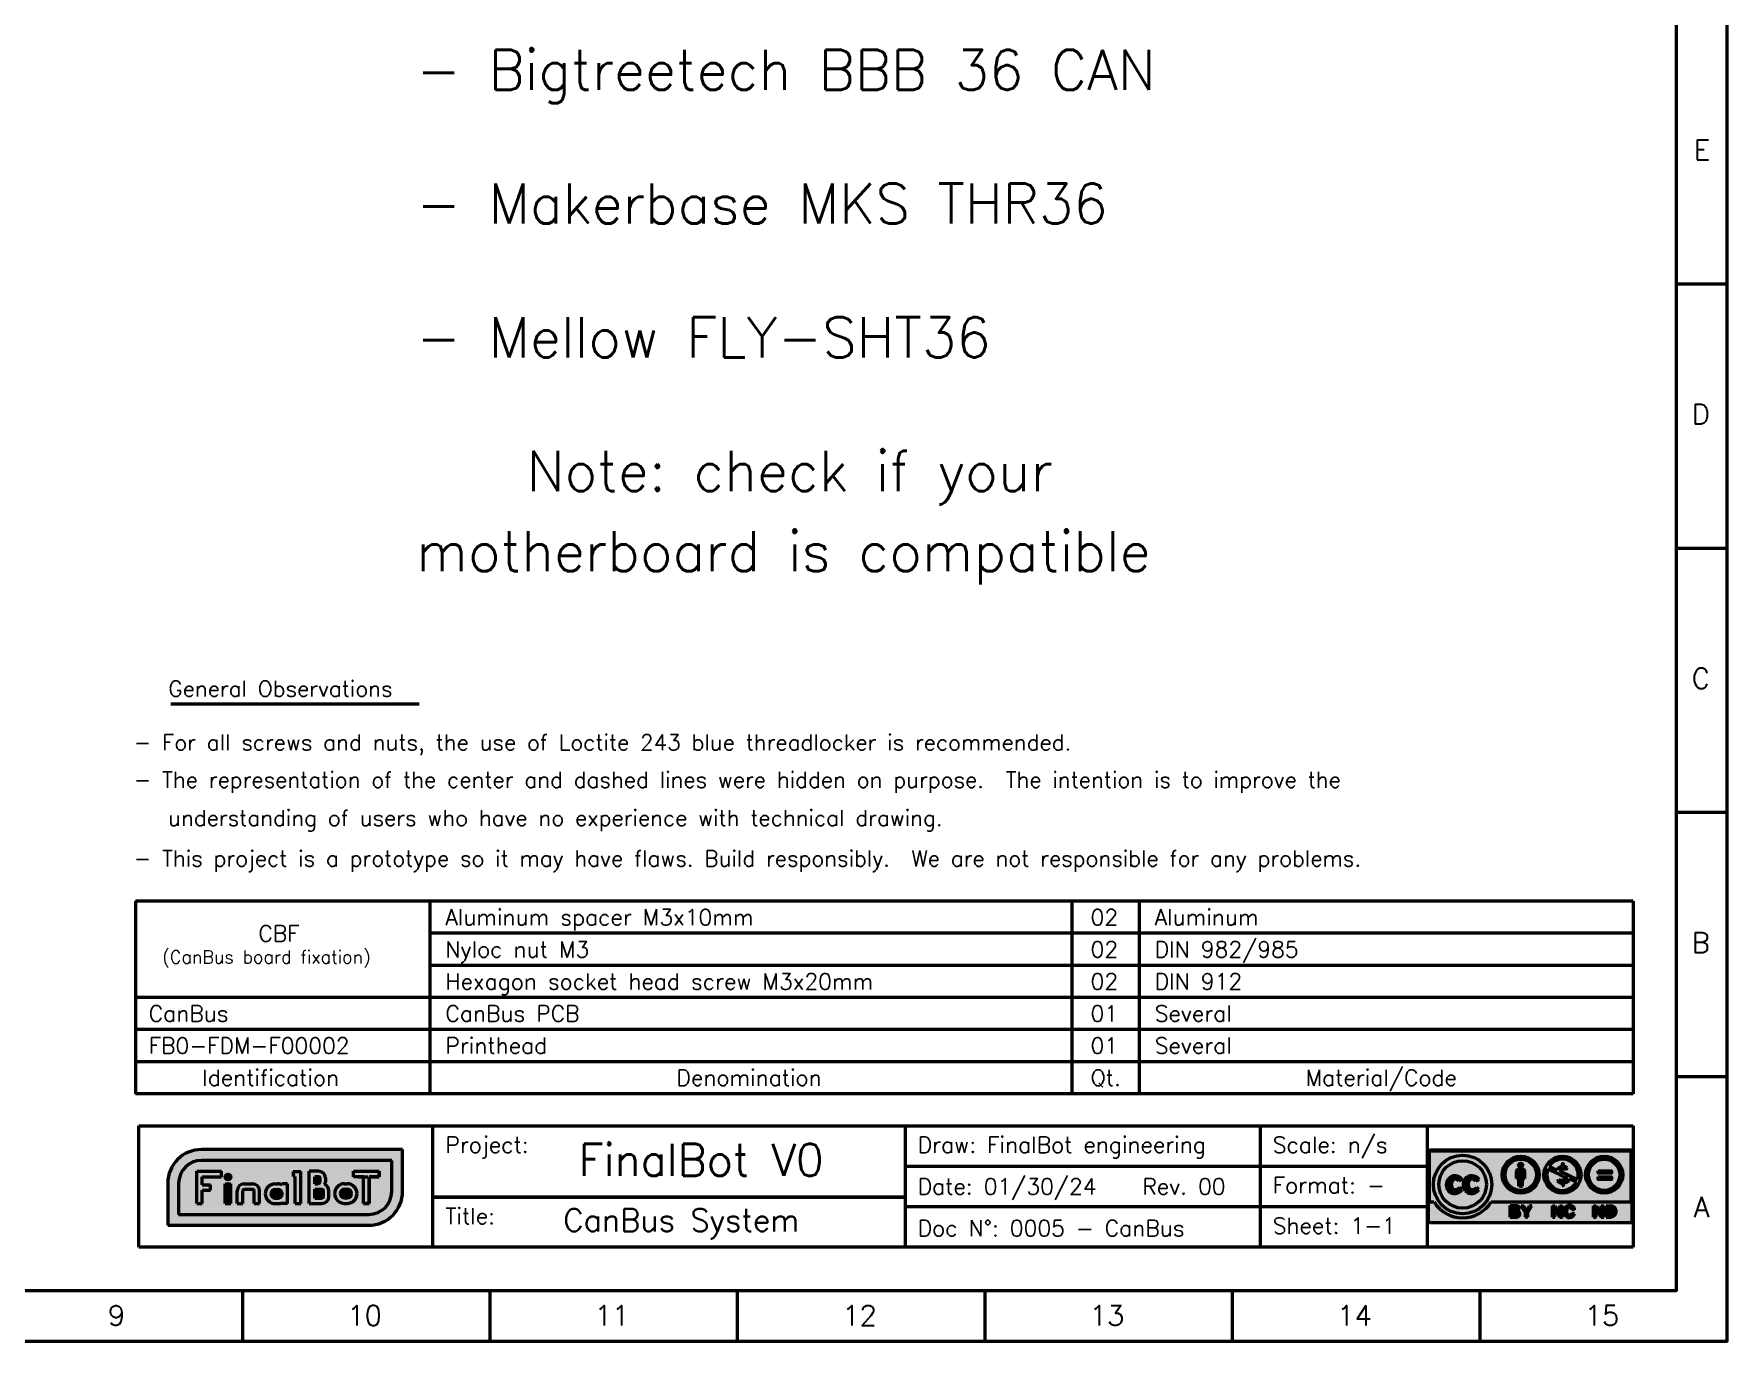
# Model space of a CAD drawing. Extents: x 22021 to 22715, y -7306 to -6812.
# Drawn here: x 22398.1 to 22714.6, y -7306 to -7061.6 of the extents above; entities that cross this region are included whole.
import ezdxf

# ---------------------------------------------------------------- set-up
doc = ezdxf.new("R2010")
doc.units = 0
doc.layers.add('Cotas', color=90, linetype='Continuous')
doc.layers.add('Peças Usinadas', color=120, linetype='Continuous', lineweight=50)
doc.styles.get("Standard").update_dxf_attribs({"font": 'romans.shx'})

# ---------------------------------------------------------------- blocks, each defined once
blk = doc.blocks.new('Logo CC')
at = {"layer": 'Peças Usinadas'}
h = blk.add_hatch(color=252, dxfattribs=at)
h.dxf.hatch_style = 1
h.paths.add_polyline_path([(20.48, 4.9, 0.414214), (20.04, 5.34), (-17.19, 5.34, 0.414214), (-17.63, 4.9), (-17.63, -7.85, 0.414214), (-17.19, -8.29), (20.04, -8.29, 0.414214), (20.48, -7.85), (20.48, 4.9)])
h.paths.add_polyline_path([(-16.56, -4.37), (-17.44, -4.37), (-17.44, 4.9, -0.414214), (-17.19, 5.15), (20.04, 5.15, -0.414214), (20.29, 4.9), (20.29, -4.37), (-5.84, -4.37, -0.563159), (-16.56, -4.37)], flags=16)
h.paths.add_polyline_path([(-16.67, -1.12, -1), (-5.73, -1.12, -1), (-16.67, -1.12)], flags=0)
h.paths.add_polyline_path([(-2.34, -5.06), (-1.12, -5.06, -0.661969), (-0.86, -6.06, -0.788457), (-1.09, -7.22), (-2.34, -7.22), (-2.34, -5.06)], flags=16)
h.paths.add_polyline_path([(-0.23, -5.14), (0.26, -5.14), (0.76, -5.98), (1.27, -5.14), (1.76, -5.14), (1, -6.41), (1, -7.27), (0.76, -7.27), (0.53, -7.27), (0.53, -6.41), (-0.23, -5.14)], flags=16)
h.paths.add_polyline_path([(5.57, -5.1), (6.05, -5.1), (6.97, -6.44), (6.97, -5.1), (7.45, -5.1), (7.45, -7.21), (6.97, -7.21), (6.05, -5.87), (6.05, -7.23), (5.57, -7.23), (5.57, -5.1)], flags=16)
h.paths.add_polyline_path([(7.82, -5.75, -0.213732), (8.48, -5.08, -0.134698), (9.1, -5.09, -0.397759), (9.71, -5.83), (9.24, -5.83, 0.6511), (8.35, -5.62, 0.22418), (8.31, -6.58, 0.699149), (9.24, -6.54), (9.71, -6.54, -0.390337), (8.8, -7.31, -0.329081), (7.83, -6.65, -0.166195), (7.82, -5.75)], flags=16)
h.paths.add_polyline_path([(13.29, -5.1), (13.77, -5.1), (14.7, -6.44), (14.7, -5.1), (15.18, -5.1), (15.18, -7.21), (14.7, -7.21), (13.77, -5.87), (13.77, -7.23), (13.29, -7.23), (13.29, -5.1)], flags=16)
h.paths.add_polyline_path([(15.66, -5.1), (16.59, -5.1, -0.863396), (16.59, -7.21), (15.66, -7.21), (15.66, -5.1)], flags=16)
h.paths.add_polyline_path([(16.02, -5.45), (16.59, -5.45, -0.611418), (16.59, -6.9), (16.02, -6.9), (16.02, -5.45)], flags=0)
h.paths.add_polyline_path([(-1.84, -5.45), (-1.29, -5.45, -0.888745), (-1.29, -5.94), (-1.84, -5.94), (-1.84, -5.45)], flags=0)
h.paths.add_polyline_path([(-1.84, -6.36), (-1.21, -6.36, -0.888745), (-1.21, -6.85), (-1.84, -6.85), (-1.84, -6.36)], flags=0)
h.paths.add_polyline_path([(-6.76, -1.12, -1), (-15.64, -1.12, -1), (-6.76, -1.12)], flags=0)
h.paths.add_polyline_path([(3.13, 0.69, -1), (-3.81, 0.69, -1), (3.13, 0.69)], flags=0)
h.paths.add_polyline_path([(2.59, 0.69, -1), (-3.27, 0.69, -1), (2.59, 0.69)], flags=0)
h.paths.add_polyline_path([(-1.12, 1.44, -0.414214), (-0.92, 1.64), (-0.34, 1.64), (0.23, 1.64, -0.414213), (0.43, 1.44), (0.43, 0), (0, 0), (0, -1.46), (-0.34, -1.46), (-0.69, -1.46), (-0.69, 0), (-1.12, 0), (-1.12, 1.44)], flags=0)
h.paths.add_polyline_path([(10.93, 0.69, -1), (3.99, 0.69, -1), (10.93, 0.69)], flags=0)
h.paths.add_polyline_path([(4.75, 1.8), (6.66, 0.93, 0.109981), (8.05, 0.21, -0.673703), (8.15, -0.15, -0.259108), (6.78, -0.18), (6.51, -0.48, 0.155874), (7.39, -0.85), (7.39, -1.33), (7.63, -1.33), (7.63, -0.85, 0.142846), (8.46, -0.56, 0.147289), (8.76, -0.04), (10.07, -0.64, -0.962523), (4.75, 1.8)], flags=0)
h.paths.add_polyline_path([(7.33, 1.73, -0.154068), (8.15, 1.66), (8.43, 1.96, 0.096441), (7.63, 2.24), (7.63, 2.76), (7.39, 2.76), (7.39, 2.26, 0.305146), (6.45, 1.57), (4.97, 2.24, -0.876811), (10.26, -0.18), (7.26, 1.21, -0.730169), (7.33, 1.73)], flags=0)
h.paths.add_polyline_path([(18.73, 0.69, -1), (11.79, 0.69, -1), (18.73, 0.69)], flags=0)
h.paths.add_polyline_path([(18.19, 0.69, -1), (12.33, 0.69, -1), (18.19, 0.69)], flags=0)
h.paths.add_polyline_path([(14.14, 1.43), (16.6, 1.43), (16.6, 0.97), (14.14, 0.97), (14.14, 1.43)], flags=0)
h.paths.add_polyline_path([(-11.27, -0.18), (-11.88, -0.53, 0.450891), (-13.11, -0.33, 0.349848), (-13.01, -1.97, 0.361747), (-11.79, -1.71), (-11.3, -2.06, -0.517788), (-13.86, -2.29, -0.339698), (-13.89, -0.09, -0.489965), (-11.27, -0.18)], flags=0)
h.paths.add_polyline_path([(-8.12, -0.18), (-8.73, -0.53, 0.450891), (-9.96, -0.33, 0.349848), (-9.86, -1.97, 0.361747), (-8.64, -1.71), (-8.15, -2.06, -0.517788), (-10.71, -2.29, -0.339698), (-10.74, -0.09, -0.489965), (-8.12, -0.18)], flags=0)
h.paths.add_polyline_path([(14.14, 0.28), (16.6, 0.28), (16.6, -0.19), (14.14, -0.19), (14.14, 0.28)], flags=0)
h.paths.add_polyline_path([(0.05, 2.45, -1), (-0.74, 2.45, -1), (0.05, 2.45)], flags=0)
h = blk.add_hatch(color=254, dxfattribs=at)
h.dxf.hatch_style = 1
h.paths.add_polyline_path([(20.29, 4.9, 0.414214), (20.04, 5.15), (-17.19, 5.15, 0.414214), (-17.44, 4.9), (-17.44, -4.37), (-16.56, -4.37, 0.563159), (-5.84, -4.37), (20.29, -4.37), (20.29, 4.9)])
h.paths.add_polyline_path([(-5.73, -1.12, -1), (-16.67, -1.12, -1), (-5.73, -1.12)], flags=16)
h.paths.add_polyline_path([(-6.76, -1.12, -1), (-15.64, -1.12, -1), (-6.76, -1.12)], flags=0)
h.paths.add_polyline_path([(3.13, 0.69, -1), (-3.81, 0.69, -1), (3.13, 0.69)], flags=16)
h.paths.add_polyline_path([(2.59, 0.69, -1), (-3.27, 0.69, -1), (2.59, 0.69)], flags=0)
h.paths.add_polyline_path([(-1.12, 1.44, -0.414214), (-0.92, 1.64), (-0.34, 1.64), (0.23, 1.64, -0.414213), (0.43, 1.44), (0.43, 0), (0, 0), (0, -1.46), (-0.34, -1.46), (-0.69, -1.46), (-0.69, 0), (-1.12, 0), (-1.12, 1.44)], flags=0)
h.paths.add_polyline_path([(10.93, 0.69, -1), (3.99, 0.69, -1), (10.93, 0.69)], flags=16)
h.paths.add_polyline_path([(4.75, 1.8), (6.66, 0.93, 0.109981), (8.05, 0.21, -0.673703), (8.15, -0.15, -0.259108), (6.78, -0.18), (6.51, -0.48, 0.155874), (7.39, -0.85), (7.39, -1.33), (7.63, -1.33), (7.63, -0.85, 0.142846), (8.46, -0.56, 0.147289), (8.76, -0.04), (10.07, -0.64, -0.962523), (4.75, 1.8)], flags=0)
h.paths.add_polyline_path([(7.33, 1.73, -0.154068), (8.15, 1.66), (8.43, 1.96, 0.096441), (7.63, 2.24), (7.63, 2.76), (7.39, 2.76), (7.39, 2.26, 0.305146), (6.45, 1.57), (4.97, 2.24, -0.876811), (10.26, -0.18), (7.26, 1.21, -0.730169), (7.33, 1.73)], flags=0)
h.paths.add_polyline_path([(18.73, 0.69, -1), (11.79, 0.69, -1), (18.73, 0.69)], flags=16)
h.paths.add_polyline_path([(18.19, 0.69, -1), (12.33, 0.69, -1), (18.19, 0.69)], flags=0)
h.paths.add_polyline_path([(14.14, 1.43), (16.6, 1.43), (16.6, 0.97), (14.14, 0.97), (14.14, 1.43)], flags=0)
h.paths.add_polyline_path([(-11.27, -0.18), (-11.88, -0.53, 0.450891), (-13.11, -0.33, 0.349848), (-13.01, -1.97, 0.361747), (-11.79, -1.71), (-11.3, -2.06, -0.517788), (-13.86, -2.29, -0.339698), (-13.89, -0.09, -0.489965), (-11.27, -0.18)], flags=0)
h.paths.add_polyline_path([(-8.12, -0.18), (-8.73, -0.53, 0.450891), (-9.96, -0.33, 0.349848), (-9.86, -1.97, 0.361747), (-8.64, -1.71), (-8.15, -2.06, -0.517788), (-10.71, -2.29, -0.339698), (-10.74, -0.09, -0.489965), (-8.12, -0.18)], flags=0)
h.paths.add_polyline_path([(14.14, 0.28), (16.6, 0.28), (16.6, -0.19), (14.14, -0.19), (14.14, 0.28)], flags=0)
h.paths.add_polyline_path([(0.05, 2.45, -1), (-0.74, 2.45, -1), (0.05, 2.45)], flags=0)
h = blk.add_hatch(color=252, dxfattribs=at)
h.dxf.hatch_style = 1
h.paths.add_polyline_path([(-5.73, -1.12, 1), (-16.67, -1.12, 1), (-5.73, -1.12)])
h.paths.add_polyline_path([(-15.64, -1.12, -1), (-6.76, -1.12, -1), (-15.64, -1.12)], flags=16)
h.paths.add_polyline_path([(-13.89, -0.09, -0.489965), (-11.27, -0.18), (-11.88, -0.53, 0.450891), (-13.11, -0.33, 0.349848), (-13.01, -1.97, 0.361747), (-11.79, -1.71), (-11.3, -2.06, -0.517788), (-13.86, -2.29, -0.339698), (-13.89, -0.09)], flags=0)
h.paths.add_polyline_path([(-10.74, -0.09, -0.489965), (-8.12, -0.18), (-8.73, -0.53, 0.450891), (-9.96, -0.33, 0.349848), (-9.86, -1.97, 0.361747), (-8.64, -1.71), (-8.15, -2.06, -0.517788), (-10.71, -2.29, -0.339698), (-10.74, -0.09)], flags=0)
h = blk.add_hatch(color=7, dxfattribs=at)
h.dxf.hatch_style = 1
h.paths.add_polyline_path([(-6.76, -1.12, 1), (-15.64, -1.12, 1), (-6.76, -1.12)])
h.paths.add_polyline_path([(-13.89, -0.09, -0.489965), (-11.27, -0.18), (-11.88, -0.53, 0.450891), (-13.11, -0.33, 0.349848), (-13.01, -1.97, 0.361747), (-11.79, -1.71), (-11.3, -2.06, -0.517788), (-13.86, -2.29, -0.339698), (-13.89, -0.09)], flags=16)
h.paths.add_polyline_path([(-10.74, -0.09, -0.489965), (-8.12, -0.18), (-8.73, -0.53, 0.450891), (-9.96, -0.33, 0.349848), (-9.86, -1.97, 0.361747), (-8.64, -1.71), (-8.15, -2.06, -0.517788), (-10.71, -2.29, -0.339698), (-10.74, -0.09)], flags=16)
h = blk.add_hatch(color=252, dxfattribs=at)
h.dxf.hatch_style = 1
h.paths.add_polyline_path([(3.13, 0.69, 1), (-3.81, 0.69, 1), (3.13, 0.69)])
h.paths.add_polyline_path([(2.59, 0.69, -1), (-3.27, 0.69, -1), (2.59, 0.69)], flags=16)
h.paths.add_polyline_path([(-0.92, 1.64), (-0.34, 1.64), (0.23, 1.64, -0.414213), (0.43, 1.44), (0.43, 0), (0, 0), (0, -1.46), (-0.34, -1.46), (-0.69, -1.46), (-0.69, 0), (-1.12, 0), (-1.12, 1.44, -0.414214), (-0.92, 1.64)], flags=0)
h.paths.add_polyline_path([(0.05, 2.45, -1), (-0.74, 2.45, -1), (0.05, 2.45)], flags=0)
h = blk.add_hatch(color=7, dxfattribs=at)
h.dxf.hatch_style = 1
h.paths.add_polyline_path([(2.59, 0.69, 1), (-3.27, 0.69, 1), (2.59, 0.69)])
h.paths.add_polyline_path([(-0.92, 1.64), (-0.34, 1.64), (0.23, 1.64, -0.414213), (0.43, 1.44), (0.43, 0), (0, 0), (0, -1.46), (-0.34, -1.46), (-0.69, -1.46), (-0.69, 0), (-1.12, 0), (-1.12, 1.44, -0.414214), (-0.92, 1.64)], flags=16)
h.paths.add_polyline_path([(0.05, 2.45, -1), (-0.74, 2.45, -1), (0.05, 2.45)], flags=16)
h = blk.add_hatch(color=252, dxfattribs=at)
h.dxf.hatch_style = 1
h.paths.add_polyline_path([(10.93, 0.69, 1), (3.99, 0.69, 1), (10.93, 0.69)])
h.paths.add_polyline_path([(4.75, 1.8), (6.66, 0.93, 0.109981), (8.05, 0.21, -0.673703), (8.15, -0.15, -0.259108), (6.78, -0.18), (6.51, -0.48, 0.155874), (7.39, -0.85), (7.39, -1.33), (7.63, -1.33), (7.63, -0.85, 0.142846), (8.46, -0.56, 0.147289), (8.76, -0.04), (10.07, -0.64, -0.962523), (4.75, 1.8)], flags=16)
h.paths.add_polyline_path([(10.26, -0.18), (7.26, 1.21, -0.730169), (7.33, 1.73, -0.154068), (8.15, 1.66), (8.43, 1.96, 0.096441), (7.63, 2.24), (7.63, 2.76), (7.39, 2.76), (7.39, 2.26, 0.305146), (6.45, 1.57), (4.97, 2.24, -0.876811), (10.26, -0.18)], flags=16)
h = blk.add_hatch(color=7, dxfattribs=at)
h.dxf.hatch_style = 1
h.paths.add_polyline_path([(7.39, 2.76), (7.63, 2.76), (7.63, 2.24, -0.096441), (8.43, 1.96), (8.15, 1.66, 0.154068), (7.33, 1.73, 0.730169), (7.26, 1.21), (10.26, -0.18, 0.876811), (4.97, 2.24), (6.45, 1.57, -0.305146), (7.39, 2.26), (7.39, 2.76)])
h = blk.add_hatch(color=252, dxfattribs=at)
h.dxf.hatch_style = 1
h.paths.add_polyline_path([(18.73, 0.69, 1), (11.79, 0.69, 1), (18.73, 0.69)])
h.paths.add_polyline_path([(18.19, 0.69, -1), (12.33, 0.69, -1), (18.19, 0.69)], flags=16)
h.paths.add_polyline_path([(14.14, 1.43), (16.6, 1.43), (16.6, 0.97), (14.14, 0.97), (14.14, 1.43)], flags=0)
h.paths.add_polyline_path([(14.14, 0.28), (16.6, 0.28), (16.6, -0.19), (14.14, -0.19), (14.14, 0.28)], flags=0)
h = blk.add_hatch(color=7, dxfattribs=at)
h.dxf.hatch_style = 1
h.paths.add_polyline_path([(12.33, 0.69, 1), (18.19, 0.69, 1), (12.33, 0.69)])
h.paths.add_polyline_path([(14.14, 1.43), (16.6, 1.43), (16.6, 0.97), (14.14, 0.97), (14.14, 1.43)], flags=16)
h.paths.add_polyline_path([(14.14, 0.28), (16.6, 0.28), (16.6, -0.19), (14.14, -0.19), (14.14, 0.28)], flags=16)
h = blk.add_hatch(color=252, dxfattribs=at)
h.dxf.hatch_style = 1
h.paths.add_polyline_path([(-11.3, -2.06), (-11.79, -1.71, -0.361747), (-13.01, -1.97, -0.349848), (-13.11, -0.33, -0.450891), (-11.88, -0.53), (-11.27, -0.18, 0.489965), (-13.89, -0.09, 0.339698), (-13.86, -2.29, 0.517788), (-11.3, -2.06)])
h = blk.add_hatch(color=252, dxfattribs=at)
h.dxf.hatch_style = 1
h.paths.add_polyline_path([(-8.15, -2.06), (-8.64, -1.71, -0.361747), (-9.86, -1.97, -0.349848), (-9.96, -0.33, -0.450891), (-8.73, -0.53), (-8.12, -0.18, 0.489965), (-10.74, -0.09, 0.339698), (-10.71, -2.29, 0.517788), (-8.15, -2.06)])
h = blk.add_hatch(color=252, dxfattribs=at)
h.dxf.hatch_style = 1
h.paths.add_polyline_path([(0.43, 1.44, 0.414214), (0.23, 1.64), (-0.34, 1.64), (-0.92, 1.64, 0.414214), (-1.12, 1.44), (-1.12, 0), (-0.69, 0), (-0.69, -1.46), (-0.34, -1.46), (0, -1.46), (0, 0), (0.43, 0), (0.43, 1.44)])
h = blk.add_hatch(color=252, dxfattribs=at)
h.dxf.hatch_style = 1
h.paths.add_polyline_path([(0.05, 2.45, 1), (-0.74, 2.45, 1), (0.05, 2.45)])
h = blk.add_hatch(color=7, dxfattribs=at)
h.dxf.hatch_style = 1
h.paths.add_polyline_path([(6.66, 0.93), (4.75, 1.8, 0.962523), (10.07, -0.64), (8.76, -0.04, -0.147289), (8.46, -0.56, -0.142846), (7.63, -0.85), (7.63, -1.33), (7.39, -1.33), (7.39, -0.85, -0.155874), (6.51, -0.48), (6.78, -0.18, 0.259108), (8.15, -0.15, 0.673703), (8.05, 0.21, -0.109981), (6.66, 0.93)])
h = blk.add_hatch(color=252, dxfattribs=at)
h.dxf.hatch_style = 1
h.paths.add_polyline_path([(16.6, 1.43), (14.14, 1.43), (14.14, 0.97), (16.6, 0.97), (16.6, 1.43)])
h = blk.add_hatch(color=252, dxfattribs=at)
h.dxf.hatch_style = 1
h.paths.add_polyline_path([(16.6, 0.28), (14.14, 0.28), (14.14, -0.19), (16.6, -0.19), (16.6, 0.28)])
h = blk.add_hatch(color=7, dxfattribs=at)
h.dxf.hatch_style = 1
h.paths.add_polyline_path([(-0.86, -6.06, 0.661969), (-1.12, -5.06), (-2.34, -5.06), (-2.34, -7.22), (-1.09, -7.22, 0.788457), (-0.86, -6.06)])
h.paths.add_polyline_path([(-1.84, -5.45), (-1.29, -5.45, -0.888745), (-1.29, -5.94), (-1.84, -5.94), (-1.84, -5.45)], flags=16)
h.paths.add_polyline_path([(-1.84, -6.36), (-1.21, -6.36, -0.888745), (-1.21, -6.85), (-1.84, -6.85), (-1.84, -6.36)], flags=16)
h = blk.add_hatch(color=252, dxfattribs=at)
h.dxf.hatch_style = 1
h.paths.add_polyline_path([(-1.29, -5.45), (-1.84, -5.45), (-1.84, -5.94), (-1.29, -5.94, 0.888745), (-1.29, -5.45)])
h = blk.add_hatch(color=7, dxfattribs=at)
h.dxf.hatch_style = 1
h.paths.add_polyline_path([(1.76, -5.14), (1.27, -5.14), (0.76, -5.98), (0.26, -5.14), (-0.23, -5.14), (0.53, -6.41), (0.53, -7.27), (0.76, -7.27), (1, -7.27), (1, -6.41), (1.76, -5.14)])
h = blk.add_hatch(color=7, dxfattribs=at)
h.dxf.hatch_style = 1
h.paths.add_polyline_path([(7.45, -5.1), (6.97, -5.1), (6.97, -6.44), (6.05, -5.1), (5.57, -5.1), (5.57, -7.23), (6.05, -7.23), (6.05, -5.87), (6.97, -7.21), (7.45, -7.21), (7.45, -5.1)])
h = blk.add_hatch(color=7, dxfattribs=at)
h.dxf.hatch_style = 1
h.paths.add_polyline_path([(9.71, -6.54), (9.24, -6.54, -0.699149), (8.31, -6.58, -0.22418), (8.35, -5.62, -0.6511), (9.24, -5.83), (9.71, -5.83, 0.397759), (9.1, -5.09, 0.134698), (8.48, -5.08, 0.213732), (7.82, -5.75, 0.166195), (7.83, -6.65, 0.329081), (8.8, -7.31, 0.390337), (9.71, -6.54)])
h = blk.add_hatch(color=7, dxfattribs=at)
h.dxf.hatch_style = 1
h.paths.add_polyline_path([(15.18, -5.1), (14.7, -5.1), (14.7, -6.44), (13.77, -5.1), (13.29, -5.1), (13.29, -7.23), (13.77, -7.23), (13.77, -5.87), (14.7, -7.21), (15.18, -7.21), (15.18, -5.1)])
h = blk.add_hatch(color=7, dxfattribs=at)
h.dxf.hatch_style = 1
h.paths.add_polyline_path([(16.59, -5.1), (15.66, -5.1), (15.66, -7.21), (16.59, -7.21, 0.863396), (16.59, -5.1)])
h.paths.add_polyline_path([(16.02, -5.45), (16.59, -5.45, -0.611418), (16.59, -6.9), (16.02, -6.9), (16.02, -5.45)], flags=16)
h = blk.add_hatch(color=252, dxfattribs=at)
h.dxf.hatch_style = 1
h.paths.add_polyline_path([(16.59, -5.45), (16.02, -5.45), (16.02, -6.9), (16.59, -6.9, 0.611418), (16.59, -5.45)])
h = blk.add_hatch(color=252, dxfattribs=at)
h.dxf.hatch_style = 1
h.paths.add_polyline_path([(-1.21, -6.36), (-1.84, -6.36), (-1.84, -6.85), (-1.21, -6.85, 0.888745), (-1.21, -6.36)])
for p, q in [((-17.85, 9.83), (-17.85, -12.87)), ((-17.85, 9.83), (20.69, 9.83)), ((20.69, 9.83), (20.69, -12.87)), ((20.69, -12.87), (-17.85, -12.87))]:
    blk.add_line(p, q, dxfattribs=at)
at = {"layer": 'Peças Usinadas', "color": 252}
for p, q in [((-17.63, 4.9), (-17.63, -7.85)), ((-17.44, 4.9), (-17.44, -4.37)), ((-17.19, 5.34), (20.04, 5.34)), ((-17.19, 5.15), (20.04, 5.15)), ((20.29, -4.37), (20.29, 4.9)), ((20.48, -7.85), (20.48, 4.9)), ((-1.12, 0), (-1.12, 1.44)), ((-0.69, 0), (-1.12, 0)), ((-0.92, 1.64), (-0.34, 1.64)), ((-0.69, -1.46), (-0.69, 0)), ((0.23, 1.64), (-0.34, 1.64)), ((0, 0), (0.43, 0)), ((0, -1.46), (0, 0)), ((0.43, 0), (0.43, 1.44)), ((4.75, 1.8), (6.66, 0.93)), ((4.97, 2.24), (6.45, 1.57)), ((7.26, 1.21), (10.26, -0.18)), ((8.15, 1.66), (8.43, 1.96)), ((-11.27, -0.18), (-11.88, -0.53)), ((-11.3, -2.06), (-11.79, -1.71)), ((-8.12, -0.18), (-8.73, -0.53)), ((-8.15, -2.06), (-8.64, -1.71)), ((-0.34, -1.46), (-0.69, -1.46)), ((-0.34, -1.46), (0, -1.46)), ((6.51, -0.48), (6.78, -0.18)), ((8.76, -0.04), (10.07, -0.64)), ((-17.44, -4.37), (-16.56, -4.37)), ((-5.84, -4.37), (20.29, -4.37)), ((-2.34, -5.06), (-1.12, -5.06)), ((-2.34, -7.22), (-2.34, -5.06)), ((-1.84, -5.94), (-1.84, -5.45)), ((-1.84, -5.45), (-1.29, -5.45)), ((-1.84, -5.94), (-1.29, -5.94)), ((-0.23, -5.14), (0.26, -5.14)), ((0.53, -6.41), (-0.23, -5.14)), ((0.76, -5.98), (0.26, -5.14)), ((0.76, -5.98), (1.27, -5.14)), ((1, -6.41), (1.76, -5.14)), ((1.76, -5.14), (1.27, -5.14)), ((5.57, -5.1), (6.05, -5.1)), ((5.57, -7.23), (5.57, -5.1)), ((6.05, -5.1), (6.97, -6.44)), ((6.05, -5.87), (6.97, -7.21)), ((6.05, -7.23), (6.05, -5.87)), ((6.97, -6.44), (6.97, -5.1)), ((6.97, -5.1), (7.45, -5.1)), ((7.45, -7.21), (7.45, -5.1)), ((9.24, -5.83), (9.71, -5.83)), ((13.29, -5.1), (13.77, -5.1)), ((13.29, -7.23), (13.29, -5.1)), ((13.77, -5.1), (14.7, -6.44)), ((13.77, -5.87), (14.7, -7.21)), ((13.77, -7.23), (13.77, -5.87)), ((14.7, -6.44), (14.7, -5.1)), ((14.7, -5.1), (15.18, -5.1)), ((15.18, -7.21), (15.18, -5.1)), ((15.66, -5.1), (16.59, -5.1)), ((15.66, -7.21), (15.66, -5.1)), ((16.59, -5.45), (16.02, -5.45)), ((16.02, -6.9), (16.02, -5.45)), ((20.04, -8.29), (-17.19, -8.29)), ((-2.34, -7.22), (-1.09, -7.22)), ((-1.84, -6.36), (-1.21, -6.36)), ((-1.84, -6.85), (-1.84, -6.36)), ((-1.84, -6.85), (-1.21, -6.85)), ((0.53, -7.27), (0.53, -6.41)), ((0.53, -7.27), (0.76, -7.27)), ((1, -7.27), (0.76, -7.27)), ((1, -7.27), (1, -6.41)), ((5.57, -7.23), (6.05, -7.23)), ((6.97, -7.21), (7.45, -7.21)), ((9.24, -6.54), (9.71, -6.54)), ((13.29, -7.23), (13.77, -7.23)), ((14.7, -7.21), (15.18, -7.21)), ((15.66, -7.21), (16.59, -7.21)), ((16.59, -6.9), (16.02, -6.9))]:
    blk.add_line(p, q, dxfattribs=at)
at = {"layer": 'Peças Usinadas', "color": 252, "flags": 128}
for points in [[(7.63, 2.24), (7.63, 2.76), (7.39, 2.76), (7.39, 2.26)], [(7.39, -1.33), (7.63, -1.33), (7.63, -0.85)], [(7.39, -0.85), (7.39, -1.33)]]:
    blk.add_lwpolyline(points, dxfattribs=at)
for points in [[(14.14, 1.43), (16.6, 1.43), (16.6, 0.97), (14.14, 0.97)], [(14.14, 0.28), (16.6, 0.28), (16.6, -0.19), (14.14, -0.19)]]:
    blk.add_lwpolyline(points, close=True, dxfattribs=at)
at = {"layer": 'Peças Usinadas', "color": 252}
for centre, radius in [((-11.2, -1.12), 5.47), ((-11.2, -1.12), 4.44), ((-0.34, 0.69), 3.47), ((-0.34, 0.69), 2.93), ((7.46, 0.69), 3.47), ((15.26, 0.69), 3.47), ((15.26, 0.69), 2.93), ((-0.35, 2.45), 0.394)]:
    blk.add_circle(centre, radius, dxfattribs=at)
for centre, radius, start, end in [((-17.19, 4.9), 0.44, 90, 180), ((-17.19, 4.9), 0.25, 90, 180), ((7.46, 0.69), 2.93, 342.9005, 147.879), ((20.04, 4.9), 0.44, 360, 90), ((20.04, 4.9), 0.25, 360, 90), ((-12.61, -1.14), 1.65, 35.899, 140.312), ((-9.46, -1.14), 1.65, 35.899, 140.312), ((-0.92, 1.44), 0.2, 90, 180), ((0.23, 1.44), 0.2, 360, 90), ((7.46, 0.69), 2.93, 157.5777, 333.2017), ((7.43, 1.22), 1.04, 92.4066, 160.2839), ((8.98, 3.7), 3.61, 230.0829, 255.1878), ((7.38, 1.46), 0.274, 100.5329, 245.0759), ((7.64, 0.38), 1.38, 67.9424, 102.9766), ((7.31, 0.05), 2.22, 59.7313, 81.7659), ((8.03, 0.01), 0.197, 307.7598, 83.633), ((-12.44, -1.17), 1.81, 143.2776, 218.3278), ((-12.66, -1.27), 1.57, 220.4297, 329.9279), ((-12.03, -1.08), 1.32, 145.1635, 222.2927), ((-12.59, -0.97), 0.834, 32.2581, 129.3387), ((-12.56, -1.11), 0.977, 242.5501, 322.0999), ((-9.29, -1.17), 1.81, 143.2776, 218.3278), ((-9.51, -1.27), 1.57, 220.4297, 329.9279), ((-8.88, -1.08), 1.32, 145.1635, 222.2927), ((-9.44, -0.97), 0.834, 32.2581, 129.3387), ((-9.41, -1.11), 0.977, 242.5501, 322.0999), ((7.53, 0.72), 1.58, 229.3802, 264.8188), ((7.44, 1.08), 1.41, 242.197, 300.3024), ((7.53, 0.72), 1.58, 273.4515, 305.9694), ((7.75, 0.21), 1.05, 312.6699, 346.185), ((-11.2, -1.12), 6.26, 211.2271, 328.7729), ((-1.32, -5.69), 0.246, 276.7421, 83.2579), ((-1.2, -5.61), 0.563, 307.4065, 81.4197), ((-1.11, -6.61), 0.605, 272.1182, 65.1353), ((9.14, -6.19), 1.39, 161.3638, 199.108), ((8.89, -6.15), 1.14, 111.2202, 159.478), ((9.34, -6.14), 1.12, 152.4639, 203.0066), ((8.75, -5.93), 0.504, 10.3325, 142.6051), ((8.78, -6.21), 1.17, 74.3385, 105.0244), ((9.01, -5.79), 0.705, 356.0828, 82.8454), ((16.43, -6.15), 1.06, 278.3856, 81.6144), ((16.22, -6.17), 0.813, 297.1152, 62.8848), ((-17.19, -7.85), 0.44, 180, 270), ((-1.24, -6.61), 0.246, 276.7421, 83.2579), ((8.76, -6.32), 0.992, 199.5295, 272.3911), ((8.77, -6.39), 0.498, 202.1633, 342.0005), ((8.84, -6.43), 0.878, 267.2945, 352.5847), ((20.04, -7.85), 0.44, 270, 360)]:
    blk.add_arc(centre, radius, start, end, dxfattribs=at)
blk = doc.blocks.new('Logo FinalBot')
at = {"layer": 'Peças Usinadas'}
h = blk.add_hatch(color=160, dxfattribs=at)
h.dxf.hatch_style = 1
h.paths.add_polyline_path([(20.07, -3.68), (20.07, 4.02), (-16.79, 4.02, 0.414214), (-22.99, -2.18), (-22.99, -9.88), (13.87, -9.88, 0.414214), (20.07, -3.68)])
h.paths.add_polyline_path([(-16.79, 2.02), (18.07, 2.02), (18.07, -3.68, -0.414214), (13.87, -7.88), (-20.99, -7.88), (-20.99, -2.18, -0.414214), (-16.79, 2.02)], flags=16)
h.paths.add_polyline_path([(-17.68, 0.02), (-13.16, 0.02), (-13.16, -0.98), (-16.68, -0.98), (-16.68, -2.43), (-15.18, -2.43), (-15.18, -3.43), (-16.68, -3.43), (-16.68, -5.88), (-17.68, -5.88), (-17.68, 0.02)], flags=0)
h.paths.add_polyline_path([(0, 0), (1.39, 0), (1.39, -5.9), (0.39, -5.9), (0.39, -0.93), (0, -0.93), (0, 0)], flags=0)
h.paths.add_polyline_path([(-11.45, -1.02, -1), (-12.45, -1.02, -1), (-11.45, -1.02)], flags=0)
h.paths.add_polyline_path([(2.96, 0.02), (4.68, 0.02, -0.004522), (4.7, 0.02, -0.411567), (5.9, -1.2), (5.9, -1.97, -0.084636), (5.83, -2.4, -0.287129), (6.56, -3.57), (6.56, -4.58, -0.414214), (5.26, -5.88), (2.96, -5.88), (2.96, 0.02)], flags=0)
h.paths.add_polyline_path([(-12.45, -2.27), (-11.45, -2.27), (-11.45, -5.88), (-12.45, -5.88), (-12.45, -2.27)], flags=0)
h.paths.add_polyline_path([(-10.25, -3.57, -0.414214), (-8.95, -2.27), (-7.45, -2.27, -0.414213), (-6.15, -3.57), (-6.15, -5.88), (-7.15, -5.88), (-7.15, -3.57, 0.414214), (-7.45, -3.27), (-8.95, -3.27, 0.414214), (-9.25, -3.57), (-9.25, -5.88), (-10.25, -5.88), (-10.25, -3.57)], flags=0)
h.paths.add_polyline_path([(-5.11, -4.09, -0.414214), (-3.31, -2.29), (-2.81, -2.29, -0.11565), (-2.01, -2.48), (-2.01, -2.29), (-1.01, -2.29), (-1.01, -5.9), (-2.01, -5.9), (-2.01, -5.71, -0.114336), (-2.8, -5.9), (-3.3, -5.9, -0.411757), (-5.11, -4.09)], flags=0)
h.paths.add_polyline_path([(-4.11, -4.09, -0.414214), (-3.31, -3.29), (-2.81, -3.29, -0.414213), (-2.01, -4.09), (-2.01, -4.21, -0.37241), (-2.8, -4.9), (-3.3, -4.9, -0.40873), (-4.11, -4.09)], flags=0)
h.paths.add_polyline_path([(3.96, -3.27), (5.26, -3.27, -0.414214), (5.56, -3.57), (5.56, -4.58, -0.414214), (5.26, -4.88), (3.96, -4.88), (3.96, -3.27)], flags=0)
h.paths.add_polyline_path([(7.6, -4.07, -0.414214), (9.4, -2.27), (9.92, -2.27, -0.414214), (11.72, -4.07, -0.411757), (9.91, -5.87), (9.41, -5.87, -0.411757), (7.6, -4.07)], flags=0)
h.paths.add_polyline_path([(8.6, -4.07, -0.414214), (9.4, -3.27), (9.92, -3.27, -0.414214), (10.72, -4.07, -0.40873), (9.91, -4.87), (9.41, -4.87, -0.40873), (8.6, -4.07)], flags=0)
h.paths.add_polyline_path([(3.96, -0.98), (4.68, -0.98, -0.007603), (4.69, -0.98, -0.003081), (4.69, -0.98, -0.407969), (4.9, -1.2), (4.9, -1.97, -0.414214), (4.6, -2.27), (3.96, -2.27), (3.96, -0.98)], flags=0)
h = blk.add_hatch(color=7, dxfattribs=at)
h.dxf.hatch_style = 1
h.paths.add_polyline_path([(18.07, 2.02), (-16.79, 2.02, 0.414214), (-20.99, -2.18), (-20.99, -7.88), (13.87, -7.88, 0.414214), (18.07, -3.68), (18.07, 2.02)])
h.paths.add_polyline_path([(-17.68, 0.02), (-13.16, 0.02), (-13.16, -0.98), (-16.68, -0.98), (-16.68, -2.43), (-15.18, -2.43), (-15.18, -3.43), (-16.68, -3.43), (-16.68, -5.88), (-17.68, -5.88), (-17.68, 0.02)], flags=16)
h.paths.add_polyline_path([(-12.45, -2.27), (-11.45, -2.27), (-11.45, -5.88), (-12.45, -5.88), (-12.45, -2.27)], flags=16)
h.paths.add_polyline_path([(-8.95, -2.27), (-7.45, -2.27, -0.414213), (-6.15, -3.57), (-6.15, -5.88), (-7.15, -5.88), (-7.15, -3.57, 0.414214), (-7.45, -3.27), (-8.95, -3.27, 0.414214), (-9.25, -3.57), (-9.25, -5.88), (-10.25, -5.88), (-10.25, -3.57, -0.414214), (-8.95, -2.27)], flags=16)
h.paths.add_polyline_path([(-3.31, -2.29), (-2.81, -2.29, -0.11565), (-2.01, -2.48), (-2.01, -2.29), (-1.01, -2.29), (-1.01, -5.9), (-2.01, -5.9), (-2.01, -5.71, -0.114336), (-2.8, -5.9), (-3.3, -5.9, -0.411757), (-5.11, -4.09, -0.414214), (-3.31, -2.29)], flags=16)
h.paths.add_polyline_path([(-3.31, -3.29), (-2.81, -3.29, -0.414213), (-2.01, -4.09), (-2.01, -4.21, -0.37241), (-2.8, -4.9), (-3.3, -4.9, -0.40873), (-4.11, -4.09, -0.414214), (-3.31, -3.29)], flags=0)
h.paths.add_polyline_path([(0.39, -0.93), (0, -0.93), (0, 0), (1.39, 0), (1.39, -5.9), (0.39, -5.9), (0.39, -0.93)], flags=16)
h.paths.add_polyline_path([(2.96, 0.02), (4.68, 0.02, -0.004522), (4.7, 0.02, -0.411567), (5.9, -1.2), (5.9, -1.97, -0.084636), (5.83, -2.4, -0.287129), (6.56, -3.57), (6.56, -4.58, -0.414214), (5.26, -5.88), (2.96, -5.88), (2.96, 0.02)], flags=16)
h.paths.add_polyline_path([(3.96, -3.27), (5.26, -3.27, -0.414214), (5.56, -3.57), (5.56, -4.58, -0.414214), (5.26, -4.88), (3.96, -4.88), (3.96, -3.27)], flags=0)
h.paths.add_polyline_path([(9.4, -2.27), (9.92, -2.27, -0.414214), (11.72, -4.07, -0.411757), (9.91, -5.87), (9.41, -5.87, -0.411757), (7.6, -4.07, -0.414214), (9.4, -2.27)], flags=16)
h.paths.add_polyline_path([(9.4, -3.27), (9.92, -3.27, -0.414214), (10.72, -4.07, -0.40873), (9.91, -4.87), (9.41, -4.87, -0.40873), (8.6, -4.07, -0.414214), (9.4, -3.27)], flags=0)
h.paths.add_polyline_path([(12.92, -0.98), (11.87, -0.98), (11.07, -0.98), (11.07, 0.02), (15.77, 0.02), (15.77, -0.98), (13.92, -0.98), (13.92, -5.87), (12.92, -5.87), (12.92, -0.98)], flags=16)
h.paths.add_polyline_path([(-11.45, -1.02, -1), (-12.45, -1.02, -1), (-11.45, -1.02)], flags=16)
h.paths.add_polyline_path([(3.96, -0.98), (4.68, -0.98, -0.007603), (4.69, -0.98, -0.003081), (4.69, -0.98, -0.407969), (4.9, -1.2), (4.9, -1.97, -0.414214), (4.6, -2.27), (3.96, -2.27), (3.96, -0.98)], flags=0)
h = blk.add_hatch(color=160, dxfattribs=at)
h.dxf.hatch_style = 1
h.paths.add_polyline_path([(-15.18, -2.43), (-16.68, -2.43), (-16.68, -0.98), (-13.16, -0.98), (-13.16, 0.02), (-17.68, 0.02), (-17.68, -5.88), (-16.68, -5.88), (-16.68, -3.43), (-15.18, -3.43), (-15.18, -2.43)])
h = blk.add_hatch(color=160, dxfattribs=at)
h.dxf.hatch_style = 1
h.paths.add_polyline_path([(1.39, 0), (0, 0), (0, -0.93), (0.39, -0.93), (0.39, -5.9), (1.39, -5.9), (1.39, 0)])
h = blk.add_hatch(color=160, dxfattribs=at)
h.dxf.hatch_style = 1
h.paths.add_polyline_path([(6.56, -4.58), (6.56, -3.57, 0.287129), (5.83, -2.4, 0.084636), (5.9, -1.97), (5.9, -1.2, 0.411567), (4.7, 0.02), (4.68, 0.02), (2.96, 0.02), (2.96, -5.88), (5.26, -5.88, 0.414213), (6.56, -4.58)])
h.paths.add_polyline_path([(3.96, -0.98), (4.68, -0.98, -0.007603), (4.69, -0.98, -0.003081), (4.69, -0.98, -0.407969), (4.9, -1.2), (4.9, -1.97, -0.414214), (4.6, -2.27), (3.96, -2.27), (3.96, -0.98)], flags=16)
h.paths.add_polyline_path([(3.96, -3.27), (5.26, -3.27, -0.414214), (5.56, -3.57), (5.56, -4.58, -0.414214), (5.26, -4.88), (3.96, -4.88), (3.96, -3.27)], flags=16)
h = blk.add_hatch(color=160, dxfattribs=at)
h.dxf.hatch_style = 1
h.paths.add_polyline_path([(15.77, 0.02), (11.07, 0.02), (11.07, -0.98), (12.92, -0.98), (12.92, -5.87), (13.92, -5.87), (13.92, -0.98), (15.77, -0.98), (15.77, 0.02)])
h = blk.add_hatch(color=160, dxfattribs=at)
h.dxf.hatch_style = 1
h.paths.add_polyline_path([(-11.45, -1.02, 1), (-12.45, -1.02, 1), (-11.45, -1.02)])
h = blk.add_hatch(color=160, dxfattribs=at)
h.dxf.hatch_style = 1
h.paths.add_polyline_path([(-11.45, -2.27), (-12.45, -2.27), (-12.45, -5.88), (-11.45, -5.88), (-11.45, -2.27)])
h = blk.add_hatch(color=160, dxfattribs=at)
h.dxf.hatch_style = 1
h.paths.add_polyline_path([(-7.45, -2.27), (-8.95, -2.27, 0.414214), (-10.25, -3.57), (-10.25, -5.88), (-9.25, -5.88), (-9.25, -3.57, -0.414214), (-8.95, -3.27), (-7.45, -3.27, -0.414213), (-7.15, -3.57), (-7.15, -5.88), (-6.15, -5.88), (-6.15, -3.57, 0.414214), (-7.45, -2.27)])
h = blk.add_hatch(color=160, dxfattribs=at)
h.dxf.hatch_style = 1
h.paths.add_polyline_path([(-1.01, -2.29), (-2.01, -2.29), (-2.01, -2.48, 0.11565), (-2.81, -2.29), (-3.31, -2.29, 0.414214), (-5.11, -4.09, 0.411757), (-3.3, -5.9), (-2.8, -5.9, 0.114336), (-2.01, -5.71), (-2.01, -5.9), (-1.01, -5.9), (-1.01, -2.29)])
h.paths.add_polyline_path([(-4.11, -4.09, -0.414214), (-3.31, -3.29), (-2.81, -3.29, -0.414214), (-2.01, -4.09), (-2.01, -4.21, -0.37241), (-2.8, -4.9), (-3.3, -4.9, -0.40873), (-4.11, -4.09)], flags=16)
h = blk.add_hatch(color=7, dxfattribs=at)
h.dxf.hatch_style = 1
h.paths.add_polyline_path([(4.9, -1.2, 0.407969), (4.69, -0.98), (4.68, -0.98), (3.96, -0.98), (3.96, -2.27), (4.6, -2.27, 0.414214), (4.9, -1.97), (4.9, -1.2)])
h = blk.add_hatch(color=160, dxfattribs=at)
h.dxf.hatch_style = 1
h.paths.add_polyline_path([(11.72, -4.07, 0.414214), (9.92, -2.27), (9.4, -2.27, 0.414214), (7.6, -4.07, 0.411757), (9.41, -5.87), (9.91, -5.87, 0.411757), (11.72, -4.07)])
h.paths.add_polyline_path([(8.6, -4.07, -0.414214), (9.4, -3.27), (9.92, -3.27, -0.414214), (10.72, -4.07, -0.40873), (9.91, -4.87), (9.41, -4.87, -0.40873), (8.6, -4.07)], flags=16)
h = blk.add_hatch(color=7, dxfattribs=at)
h.dxf.hatch_style = 1
h.paths.add_polyline_path([(-2.81, -3.29), (-3.31, -3.29, 0.414214), (-4.11, -4.09, 0.40873), (-3.3, -4.9), (-2.8, -4.9, 0.372409), (-2.01, -4.21), (-2.01, -4.09, 0.414214), (-2.81, -3.29)])
h = blk.add_hatch(color=7, dxfattribs=at)
h.dxf.hatch_style = 1
h.paths.add_polyline_path([(5.56, -3.57, 0.414214), (5.26, -3.27), (3.96, -3.27), (3.96, -4.88), (5.26, -4.88, 0.414214), (5.56, -4.58), (5.56, -3.57)])
h = blk.add_hatch(color=7, dxfattribs=at)
h.dxf.hatch_style = 1
h.paths.add_polyline_path([(9.92, -3.27), (9.4, -3.27, 0.414214), (8.6, -4.07, 0.40873), (9.41, -4.87), (9.91, -4.87, 0.40873), (10.72, -4.07, 0.414214), (9.92, -3.27)])
at = {"layer": 'Peças Usinadas', "color": 160}
for p, q in [((20.07, 4.02), (-16.79, 4.02)), ((20.07, -3.68), (20.07, 4.02)), ((-17.68, 0.02), (-13.16, 0.02)), ((-17.68, -5.88), (-17.68, 0.02)), ((18.07, 2.02), (-16.79, 2.02)), ((-13.16, -0.98), (-13.16, 0.02)), ((0, 0), (1.39, 0)), ((0, 0), (0, -0.93)), ((1.39, -5.9), (1.39, 0)), ((4.7, 0.02), (2.96, 0.02)), ((2.96, -5.88), (2.96, 0.02)), ((11.07, 0.02), (15.77, 0.02)), ((11.07, -0.98), (11.07, 0.02)), ((11.07, 0.02), (15.77, 0.02)), ((11.07, -0.98), (11.07, 0.02)), ((15.77, -0.98), (15.77, 0.02)), ((15.77, 0.02), (15.77, -0.98)), ((18.07, -3.68), (18.07, 2.02)), ((-22.99, -2.18), (-22.99, -9.88)), ((-20.99, -2.18), (-20.99, -7.88)), ((-16.68, -2.43), (-16.68, -0.98)), ((-16.68, -0.98), (-13.16, -0.98)), ((-16.68, -2.43), (-15.18, -2.43)), ((-15.18, -3.43), (-15.18, -2.43)), ((-12.45, -2.27), (-11.45, -2.27)), ((-12.45, -5.88), (-12.45, -2.27)), ((-11.45, -5.88), (-11.45, -2.27)), ((-8.95, -2.27), (-7.45, -2.27)), ((-3.31, -2.29), (-2.81, -2.29)), ((-2.01, -2.48), (-2.01, -2.29)), ((-1.01, -2.29), (-2.01, -2.29)), ((-1.01, -5.9), (-1.01, -2.29)), ((0.39, -0.93), (0, -0.93)), ((0.39, -5.9), (0.39, -0.93)), ((4.7, -0.98), (3.96, -0.98)), ((3.96, -2.27), (3.96, -0.98)), ((3.96, -2.27), (4.6, -2.27)), ((4.9, -1.2), (4.9, -1.97)), ((5.9, -1.2), (5.9, -1.97)), ((9.4, -2.27), (9.92, -2.27)), ((12.92, -0.98), (11.07, -0.98)), ((11.87, -0.98), (13.72, -0.98)), ((12.92, -5.87), (12.92, -0.98)), ((12.92, -5.87), (12.92, -0.98)), ((13.92, -0.98), (15.77, -0.98)), ((13.92, -5.87), (13.92, -0.98)), ((13.92, -0.98), (13.92, -5.87)), ((15.77, -0.98), (13.92, -0.98)), ((-17.68, -5.88), (-16.68, -5.88)), ((-16.68, -3.43), (-15.18, -3.43)), ((-16.68, -5.88), (-16.68, -3.43)), ((-12.45, -5.88), (-11.45, -5.88)), ((-10.25, -5.88), (-10.25, -3.57)), ((-10.25, -5.88), (-9.25, -5.88)), ((-9.25, -5.88), (-9.25, -3.57)), ((-8.95, -3.27), (-7.45, -3.27)), ((-7.15, -5.88), (-7.15, -3.57)), ((-7.15, -5.88), (-6.15, -5.88)), ((-6.15, -5.88), (-6.15, -3.57)), ((-3.31, -3.29), (-2.81, -3.29)), ((-3.3, -4.9), (-2.8, -4.9)), ((-3.3, -5.9), (-2.8, -5.9)), ((-2.01, -4.21), (-2.01, -4.09)), ((-2.01, -5.9), (-2.01, -5.71)), ((-1.01, -5.9), (-2.01, -5.9)), ((0.39, -5.9), (1.39, -5.9)), ((2.96, -5.88), (5.26, -5.88)), ((3.96, -4.88), (3.96, -3.27)), ((3.96, -3.27), (5.26, -3.27)), ((3.96, -4.88), (5.26, -4.88)), ((5.56, -4.58), (5.56, -3.57)), ((6.56, -4.58), (6.56, -3.57)), ((9.4, -3.27), (9.92, -3.27)), ((9.41, -4.87), (9.91, -4.87)), ((9.41, -5.87), (9.91, -5.87)), ((12.92, -5.87), (13.92, -5.87)), ((13.92, -5.87), (12.92, -5.87)), ((-20.99, -7.88), (13.87, -7.88)), ((-22.99, -9.88), (13.87, -9.88))]:
    blk.add_line(p, q, dxfattribs=at)
blk.add_circle((-11.95, -1.02), 0.5, dxfattribs=at)
for centre, radius, start, end in [((-16.79, -2.18), 6.2, 90, 180), ((-16.79, -2.18), 4.2, 90, 180), ((4.69, -1.2), 1.22, 0, 91.2243), ((-8.95, -3.57), 1.3, 90, 180), ((-7.45, -3.57), 1.3, 360, 90), ((-3.31, -4.09), 1.8, 90, 180), ((-2.81, -4.09), 1.8, 63.6122, 90), ((4.6, -1.97), 0.3, 270, 360), ((4.69, -1.2), 0.218, 360, 91.2243), ((4.69, -1.2), 0.218, 360, 89.4819), ((4.6, -1.97), 1.3, 340.6489, 360), ((5.26, -3.57), 1.3, 360, 64.0812), ((5.26, -3.57), 1.3, 360, 64.0812), ((9.4, -4.07), 1.8, 90, 180), ((9.92, -4.07), 1.8, 0, 90), ((-8.95, -3.57), 0.299, 90, 180), ((-7.45, -3.57), 0.299, 0, 90), ((-3.3, -4.08), 1.81, 180.2938, 269.8127), ((-3.31, -4.09), 0.8, 90, 180), ((-3.3, -4.08), 0.814, 180.6566, 269.5819), ((-2.81, -4.09), 0.8, 0, 90), ((-2.8, -4.1), 0.8, 270, 351.7033), ((-2.8, -4.1), 1.8, 270, 296.0907), ((5.26, -3.57), 0.3, 0, 90), ((5.26, -4.58), 1.3, 270, 360), ((5.26, -4.58), 0.3, 270, 360), ((9.42, -4.06), 1.81, 180.2938, 269.8127), ((9.4, -4.07), 0.8, 90, 180), ((9.42, -4.06), 0.814, 180.6566, 269.5819), ((9.91, -4.06), 0.814, 270.4181, 359.3434), ((9.91, -4.06), 1.81, 270.1873, 359.7062), ((9.92, -4.07), 0.8, 0, 90), ((13.87, -3.68), 6.2, 270, 360), ((13.87, -3.68), 4.2, 270, 360)]:
    blk.add_arc(centre, radius, start, end, dxfattribs=at)

msp = doc.modelspace()

# ---------------------------------------------------------------- linework, layer by layer
at = {"layer": 'Peças Usinadas'}
for p, q in [((22714.599, -7108.372), (22705.149, -7108.372)), ((22714.599, -7157.782), (22705.149, -7157.782)), ((22714.599, -7207.192), (22705.149, -7207.192)), ((22417.079, -7223.762), (22417.079, -7259.762)), ((22697.049, -7223.762), (22417.079, -7223.762)), ((22472.077, -7223.762), (22472.077, -7259.762)), ((22592.077, -7223.762), (22592.077, -7259.762)), ((22604.677, -7223.762), (22604.677, -7259.762)), ((22697.049, -7223.762), (22697.049, -7259.762)), ((22697.049, -7229.762), (22472.077, -7229.762)), ((22697.049, -7235.762), (22472.077, -7235.762)), ((22697.049, -7241.762), (22417.079, -7241.762)), ((22697.049, -7241.762), (22429.477, -7241.762)), ((22697.049, -7247.762), (22417.079, -7247.762)), ((22697.049, -7253.762), (22417.079, -7253.762)), ((22714.599, -7256.602), (22705.149, -7256.602)), ((22697.049, -7259.762), (22417.079, -7259.762)), ((22417.663, -7265.762), (22697.049, -7265.762)), ((22417.663, -7288.463), (22417.663, -7265.762)), ((22472.661, -7279.092), (22472.661, -7265.762)), ((22560.94, -7265.762), (22560.94, -7279.092)), ((22627.308, -7265.762), (22627.308, -7288.463)), ((22658.508, -7265.762), (22658.508, -7288.463)), ((22697.049, -7265.762), (22697.049, -7288.463)), ((22658.508, -7273.331), (22560.94, -7273.331)), ((22560.94, -7279.092), (22472.661, -7279.092)), ((22472.661, -7279.092), (22560.94, -7279.092)), ((22472.661, -7288.463), (22472.661, -7279.092)), ((22560.94, -7279.092), (22560.94, -7288.463)), ((22658.508, -7280.897), (22560.94, -7280.897)), ((22697.049, -7288.463), (22417.663, -7288.463)), ((22705.149, -7296.563), (22705.149, -7290.893)), ((22437.037, -7296.563), (22437.037, -7306.013)), ((22483.297, -7296.563), (22483.297, -7306.013)), ((22529.558, -7296.563), (22529.558, -7306.013)), ((22575.818, -7296.563), (22575.818, -7306.013)), ((22622.078, -7296.563), (22622.078, -7306.013)), ((22668.339, -7296.563), (22668.339, -7306.013))]:
    msp.add_line(p, q, dxfattribs=at)
at = {"layer": 'Peças Usinadas', "color": 1}
msp.add_line((22423.682, -7186.866), (22470.091, -7186.866), dxfattribs=at)
at = {"layer": 'Peças Usinadas', "flags": 128}
for points in [[(22020.694, -7306.013), (22714.599, -7306.013), (22714.599, -6811.91), (22020.694, -6811.91)], [(22030.144, -7296.563), (22705.149, -7296.563), (22705.149, -6821.36), (22030.144, -6821.36)]]:
    msp.add_lwpolyline(points, close=True, dxfattribs=at)

# ---------------------------------------------------------------- block references
at = {"layer": 'Peças Usinadas'}
msp.add_blockref('Logo CC', (22676.355, -7275.593), dxfattribs=at)
at = {"layer": 'Peças Usinadas', "xscale": 1.019700050354004, "yscale": 1.019700050354004, "zscale": 1.019700050354004}
msp.add_blockref('Logo FinalBot', (22446.531, -7274.279), dxfattribs=at)

# ---------------------------------------------------------------- texts
at = {"layer": 'Cotas', "color": 7}
for s, p in [('- Bigtreetech BBB 36 CAN', (22469.576, -7072.07)), ('- Makerbase MKS THR36', (22469.576, -7097.07)), ('- Mellow FLY-SHT36', (22469.576, -7122.07)), ('Note: check if your', (22490.194, -7147.07)), ('motherboard is compatible', (22469.576, -7162.07))]:
    msp.add_text(s, height=7.5, dxfattribs=at).set_placement(p)
at = {"layer": 'Cotas'}
for s, height, p in [('E', 3.78, (22708.354, -7085.163)), ('D', 3.78, (22707.976, -7134.574)), ('C', 3.78, (22707.976, -7183.984)), ('Aluminum spacer M3x10mm', 3, (22475.006, -7228.262)), ('02', 3, (22595.606, -7228.262)), ('Aluminum', 3, (22607.606, -7228.262)), ('CBF', 3, (22440.025, -7231.284)), ('B', 3.78, (22707.976, -7233.394)), ('(CanBus board fixation)', 2.4, (22422.049, -7235.375)), ('Nyloc nut M3', 3, (22475.006, -7234.262)), ('02', 3, (22595.606, -7234.262)), ('DIN 982/985', 3, (22607.606, -7234.262)), ('Hexagon socket head screw M3x20mm', 3, (22475.006, -7240.262)), ('02', 3, (22595.606, -7240.262)), ('DIN 912', 3, (22607.606, -7240.262)), ('CanBus', 3, (22419.535, -7246.262)), ('CanBus PCB', 3, (22475.006, -7246.262)), ('01', 3, (22595.606, -7246.262)), ('Several', 3, (22607.606, -7246.262)), ('FB0-FDM-F00002', 3, (22419.535, -7252.262)), ('Printhead', 3, (22475.006, -7252.262)), ('01', 3, (22595.606, -7252.262)), ('Several', 3, (22607.606, -7252.262)), ('Material/Code', 3, (22635.806, -7258.262)), ('Identification', 3, (22429.533, -7258.262)), ('Denomination', 3, (22518.206, -7258.262)), ('Qt.', 3, (22595.606, -7258.262)), ('Project:', 3, (22475.006, -7270.796)), ('Draw: FinalBot engineering', 3, (22563.285, -7270.796)), ('Scale: n/s', 3, (22629.653, -7270.796)), ('FinalBot V0', 6, (22499.927, -7275.116)), ('Date: 01/30/24', 3, (22563.285, -7278.596)), ('Rev. 00', 3, (22605.285, -7278.596)), ('Format: -', 3, (22629.653, -7278.362)), ('A', 3.78, (22708.354, -7282.804)), ('Title:', 3, (22475.006, -7284.126)), ('CanBus System', 4.2, (22497.043, -7285.482)), ('Doc N°: 0005 - CanBus', 3, (22563.285, -7286.396)), ('Sheet: 1-1', 3, (22629.653, -7285.928)), ('9', 3.78, (22411.893, -7303.105)), ('10', 3.78, (22456.641, -7303.105)), ('11', 3.78, (22502.902, -7303.105)), ('12', 3.78, (22549.162, -7303.105)), ('13', 3.78, (22595.422, -7303.105)), ('14', 3.78, (22641.683, -7303.105)), ('15', 3.78, (22687.943, -7303.105))]:
    msp.add_text(s, height=height, dxfattribs=at).set_placement(p)
at = {"layer": 'Cotas', "color": 1}
for s, height, p in [('General Observations', 2.95312, (22423.218, -7185.505)), ('- For all screws and nuts, the use of Loctite 243 blue threadlocker is recommended.', 2.95312, (22416.721, -7195.545)), ('- The representation of the center and dashed lines were hidden on purpose.  The intention is to improve the', 2.953125, (22416.721, -7202.533)), ('understanding of users who have no experience with technical drawing.', 2.95312, (22423.159, -7209.673)), ('- This project is a prototype so it may have flaws. Build responsibly.  We are not responsible for any problems.', 2.953125, (22416.721, -7217.251))]:
    msp.add_text(s, height=height, dxfattribs=at).set_placement(p)

doc.saveas('drawing.dxf')
